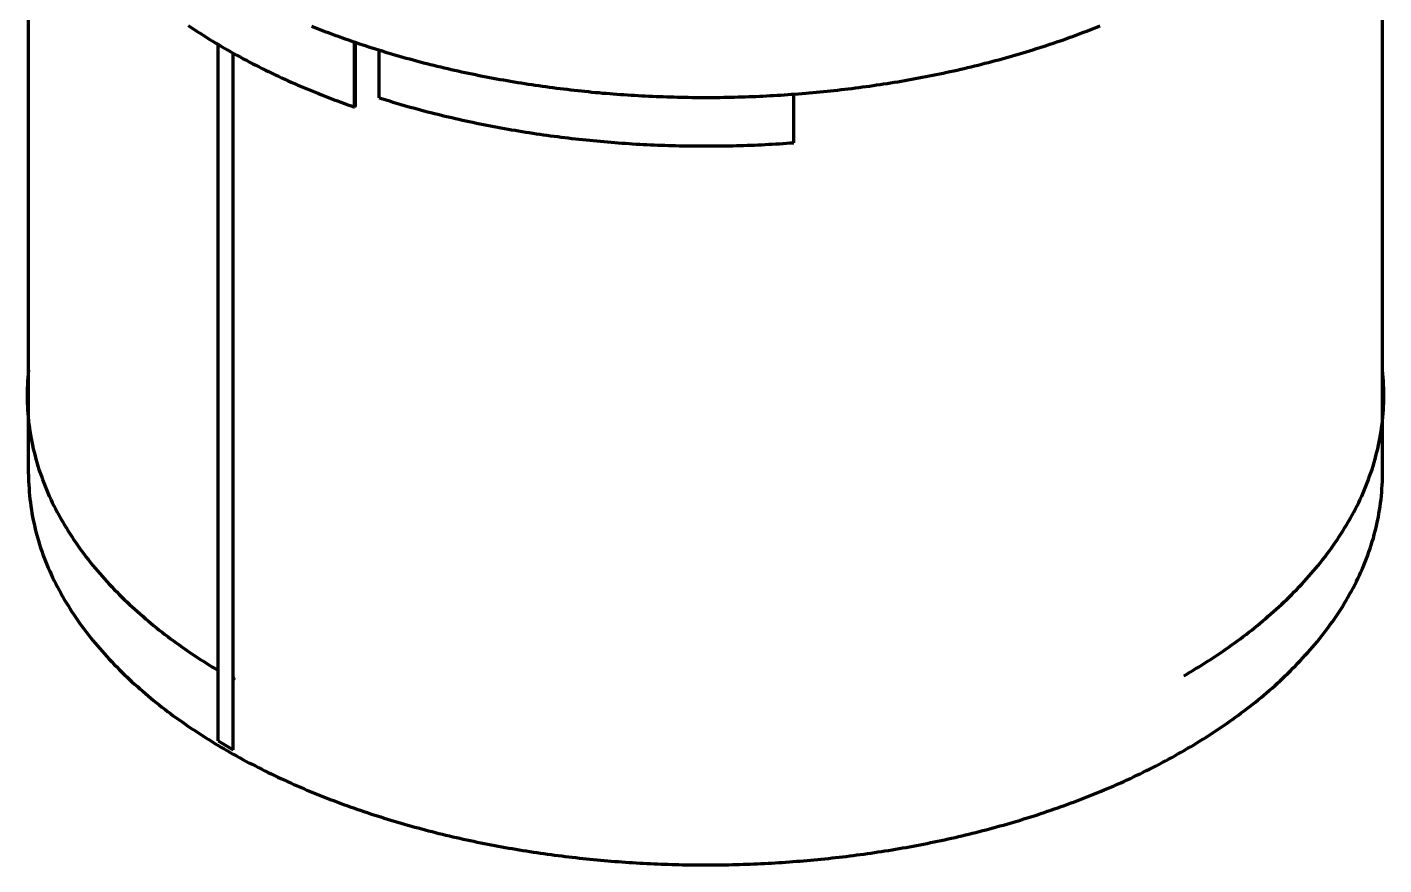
# Model space of a CAD drawing. Header units: millimetres. Extents: x 0 to 2208, y 0 to 420.
# Drawn here: x 183.71 to 202.75, y 42.03 to 53.79 of the extents above; entities that cross this region are included whole.
import ezdxf

# ---------------------------------------------------------------- set-up
doc = ezdxf.new("R2010")
doc.units = ezdxf.units.MM
doc.layers.add('01-VISIBLE', color=7, linetype='CONTINUOUS', lineweight=70)

msp = doc.modelspace()

# ---------------------------------------------------------------- linework, layer by layer
at = {"layer": '01-VISIBLE'}
for p, q in [((202.733, 47.515), (202.733, 57.322)), ((183.733, 47.515), (183.733, 56.21)), ((186.393, 43.77), (186.393, 53.55)), ((188.307, 52.671), (188.307, 53.584)), ((188.322, 52.686), (188.322, 53.579)), ((186.605, 43.647), (186.605, 53.428)), ((188.655, 52.8), (188.655, 53.471)), ((194.473, 52.17), (194.473, 52.852)), ((188.322, 52.686), (188.307, 52.671)), ((186.393, 43.77), (186.605, 43.647))]:
    msp.add_line(p, q, dxfattribs=at)
for points in [[(185.974, 53.816), (186.016, 53.788), (186.057, 53.76), (186.099, 53.733), (186.141, 53.706), (186.183, 53.679), (186.226, 53.652), (186.268, 53.626), (186.311, 53.599), (186.354, 53.573), (186.397, 53.548), (186.44, 53.522), (186.483, 53.497), (186.527, 53.472), (186.57, 53.447), (186.614, 53.423), (186.658, 53.398), (186.702, 53.374), (186.746, 53.35), (186.79, 53.327), (186.835, 53.303), (186.879, 53.28), (186.924, 53.257), (186.968, 53.235), (187.013, 53.212), (187.058, 53.19), (187.103, 53.168), (187.148, 53.146), (187.194, 53.125), (187.239, 53.104), (187.284, 53.082), (187.33, 53.062), (187.376, 53.041), (187.421, 53.02), (187.467, 53), (187.513, 52.98), (187.559, 52.96), (187.605, 52.941), (187.652, 52.921), (187.698, 52.902), (187.744, 52.883), (187.791, 52.864), (187.837, 52.846), (187.884, 52.827), (187.931, 52.809), (187.977, 52.791), (188.024, 52.773), (188.071, 52.756), (188.118, 52.739), (188.165, 52.721), (188.212, 52.704), (188.26, 52.688), (188.307, 52.671)], [(187.706, 53.807), (187.753, 53.788), (187.799, 53.77), (187.846, 53.752), (187.893, 53.734), (187.939, 53.716), (187.986, 53.698), (188.033, 53.681), (188.08, 53.664), (188.127, 53.647), (188.175, 53.63), (188.222, 53.613), (188.269, 53.597), (188.316, 53.581), (188.364, 53.565), (188.411, 53.549), (188.459, 53.533), (188.506, 53.518), (188.554, 53.502), (188.602, 53.487), (188.65, 53.472), (188.697, 53.458), (188.745, 53.443), (188.793, 53.429), (188.841, 53.414), (188.889, 53.4), (188.937, 53.387), (188.986, 53.373), (189.034, 53.359), (189.082, 53.346), (189.13, 53.333), (189.179, 53.32), (189.227, 53.307), (189.276, 53.294), (189.324, 53.282), (189.373, 53.27), (189.421, 53.258), (189.47, 53.246), (189.518, 53.234), (189.567, 53.222), (189.616, 53.211), (189.665, 53.2), (189.713, 53.189), (189.762, 53.178), (189.811, 53.167), (189.86, 53.156), (189.909, 53.146), (189.958, 53.136), (190.007, 53.126), (190.056, 53.116), (190.105, 53.106), (190.154, 53.096), (190.204, 53.087), (190.253, 53.078), (190.302, 53.068), (190.351, 53.059), (190.401, 53.051), (190.45, 53.042), (190.499, 53.034), (190.549, 53.025), (190.598, 53.017), (190.647, 53.009), (190.697, 53.001), (190.746, 52.994), (190.796, 52.986), (190.845, 52.979), (190.895, 52.972), (190.944, 52.964), (190.994, 52.958), (191.044, 52.951), (191.093, 52.944), (191.143, 52.938), (191.193, 52.932), (191.242, 52.925), (191.292, 52.92), (191.342, 52.914), (191.391, 52.908), (191.441, 52.903), (191.491, 52.897), (191.541, 52.892), (191.59, 52.887), (191.64, 52.882), (191.69, 52.877), (191.74, 52.873), (191.79, 52.868), (191.84, 52.864), (191.89, 52.86), (191.94, 52.856), (191.989, 52.852), (192.039, 52.849), (192.089, 52.845), (192.139, 52.842), (192.189, 52.839), (192.239, 52.836), (192.289, 52.833), (192.339, 52.83), (192.389, 52.827), (192.439, 52.825), (192.489, 52.823), (192.539, 52.82), (192.589, 52.818), (192.639, 52.817), (192.689, 52.815), (192.739, 52.813), (192.789, 52.812), (192.839, 52.811), (192.889, 52.809), (192.939, 52.809), (192.989, 52.808), (193.04, 52.807), (193.09, 52.807), (193.14, 52.806), (193.19, 52.806), (193.24, 52.806), (193.29, 52.806), (193.34, 52.806), (193.39, 52.807), (193.44, 52.807), (193.49, 52.808), (193.54, 52.809), (193.59, 52.81), (193.64, 52.811), (193.69, 52.812), (193.74, 52.814), (193.79, 52.815), (193.84, 52.817), (193.89, 52.819), (193.94, 52.821), (193.99, 52.823), (194.04, 52.825), (194.09, 52.828), (194.14, 52.831), (194.19, 52.833), (194.24, 52.836), (194.29, 52.839), (194.34, 52.843), (194.39, 52.846), (194.44, 52.85), (194.49, 52.853), (194.54, 52.857), (194.59, 52.861), (194.64, 52.865), (194.69, 52.87), (194.74, 52.874), (194.789, 52.879), (194.839, 52.883), (194.889, 52.888), (194.939, 52.893), (194.989, 52.899), (195.038, 52.904), (195.088, 52.909), (195.138, 52.915), (195.188, 52.921), (195.237, 52.927), (195.287, 52.933), (195.337, 52.939), (195.386, 52.946), (195.436, 52.953), (195.485, 52.959), (195.535, 52.966), (195.585, 52.973), (195.634, 52.981), (195.684, 52.988), (195.733, 52.996), (195.783, 53.003), (195.832, 53.011), (195.881, 53.019), (195.931, 53.027), (195.98, 53.036), (196.03, 53.044), (196.079, 53.053), (196.128, 53.062), (196.177, 53.071), (196.227, 53.08), (196.276, 53.089), (196.325, 53.099), (196.374, 53.108), (196.423, 53.118), (196.472, 53.128), (196.521, 53.138), (196.57, 53.148), (196.619, 53.159), (196.668, 53.17), (196.717, 53.18), (196.766, 53.191), (196.815, 53.202), (196.863, 53.214), (196.912, 53.225), (196.961, 53.237), (197.009, 53.249), (197.058, 53.261), (197.107, 53.273), (197.155, 53.285), (197.204, 53.298), (197.252, 53.31), (197.3, 53.323), (197.349, 53.336), (197.397, 53.349), (197.445, 53.363), (197.493, 53.376), (197.542, 53.39), (197.59, 53.404), (197.638, 53.418), (197.686, 53.432), (197.734, 53.447), (197.782, 53.461), (197.829, 53.476), (197.877, 53.491), (197.925, 53.506), (197.972, 53.522), (198.02, 53.537), (198.068, 53.553), (198.115, 53.569), (198.162, 53.585), (198.21, 53.601), (198.257, 53.617), (198.304, 53.634), (198.351, 53.651), (198.399, 53.668), (198.446, 53.685), (198.492, 53.703), (198.539, 53.72), (198.586, 53.738), (198.633, 53.756), (198.679, 53.774), (198.726, 53.793), (198.772, 53.811)], [(188.655, 52.8), (188.703, 52.785), (188.751, 52.77), (188.799, 52.756), (188.847, 52.741), (188.895, 52.727), (188.944, 52.713), (188.992, 52.699), (189.04, 52.685), (189.089, 52.671), (189.137, 52.658), (189.186, 52.645), (189.234, 52.632), (189.283, 52.619), (189.332, 52.606), (189.38, 52.593), (189.429, 52.581), (189.478, 52.569), (189.527, 52.557), (189.576, 52.545), (189.625, 52.533), (189.674, 52.522), (189.723, 52.511), (189.772, 52.5), (189.821, 52.489), (189.87, 52.478), (189.919, 52.467), (189.968, 52.457), (190.018, 52.446), (190.067, 52.436), (190.116, 52.426), (190.166, 52.417), (190.215, 52.407), (190.264, 52.398), (190.314, 52.388), (190.363, 52.379), (190.413, 52.37), (190.462, 52.361), (190.512, 52.353), (190.562, 52.344), (190.611, 52.336), (190.661, 52.328), (190.71, 52.32), (190.76, 52.312), (190.81, 52.305), (190.86, 52.297), (190.909, 52.29), (190.959, 52.283), (191.009, 52.276), (191.059, 52.269), (191.109, 52.262), (191.159, 52.256), (191.209, 52.249), (191.259, 52.243), (191.308, 52.237), (191.358, 52.231), (191.408, 52.226), (191.458, 52.22), (191.508, 52.215), (191.559, 52.209), (191.609, 52.204), (191.659, 52.199), (191.709, 52.195), (191.759, 52.19), (191.809, 52.186), (191.859, 52.181), (191.909, 52.177), (191.959, 52.173), (192.01, 52.169), (192.06, 52.166), (192.11, 52.162), (192.16, 52.159), (192.21, 52.155), (192.261, 52.152), (192.311, 52.15), (192.361, 52.147), (192.411, 52.144), (192.462, 52.142), (192.512, 52.139), (192.562, 52.137), (192.612, 52.135), (192.663, 52.134), (192.713, 52.132), (192.763, 52.13), (192.813, 52.129), (192.864, 52.128), (192.914, 52.127), (192.964, 52.126), (193.015, 52.125), (193.065, 52.125), (193.115, 52.124), (193.166, 52.124), (193.216, 52.124), (193.266, 52.124), (193.317, 52.124), (193.367, 52.124), (193.417, 52.125), (193.468, 52.125), (193.518, 52.126), (193.568, 52.127), (193.618, 52.128), (193.669, 52.129), (193.719, 52.131), (193.769, 52.132), (193.82, 52.134), (193.87, 52.136), (193.92, 52.138), (193.97, 52.14), (194.021, 52.142), (194.071, 52.145), (194.121, 52.148), (194.171, 52.15), (194.222, 52.153), (194.272, 52.156), (194.322, 52.16), (194.372, 52.163), (194.422, 52.167), (194.473, 52.17)], [(183.733, 48.978), (183.728, 48.926), (183.724, 48.875), (183.72, 48.824), (183.717, 48.772), (183.715, 48.72), (183.714, 48.669), (183.713, 48.617)], [(202.754, 48.617), (202.753, 48.669), (202.752, 48.72), (202.75, 48.772), (202.747, 48.823), (202.743, 48.875), (202.739, 48.926), (202.733, 48.977)], [(183.713, 48.617), (183.714, 48.567), (183.715, 48.517), (183.717, 48.467), (183.72, 48.417), (183.723, 48.367), (183.727, 48.317), (183.732, 48.267), (183.738, 48.217), (183.745, 48.168), (183.752, 48.118), (183.76, 48.069), (183.769, 48.019), (183.778, 47.97), (183.789, 47.921), (183.8, 47.872), (183.811, 47.823), (183.824, 47.775), (183.837, 47.726), (183.851, 47.678), (183.865, 47.63), (183.88, 47.583), (183.896, 47.535), (183.913, 47.488), (183.93, 47.441), (183.947, 47.394), (183.966, 47.347), (183.985, 47.301), (184.005, 47.255), (184.025, 47.209), (184.046, 47.163), (184.067, 47.118), (184.089, 47.073), (184.112, 47.028), (184.135, 46.984), (184.159, 46.94), (184.183, 46.896), (184.208, 46.852), (184.233, 46.809), (184.259, 46.766), (184.285, 46.723), (184.312, 46.681), (184.339, 46.639), (184.366, 46.597), (184.395, 46.555), (184.423, 46.514), (184.452, 46.473), (184.482, 46.433), (184.512, 46.393), (184.542, 46.353), (184.573, 46.313), (184.604, 46.274), (184.635, 46.235), (184.667, 46.196), (184.699, 46.158), (184.732, 46.12), (184.765, 46.082), (184.798, 46.045), (184.832, 46.008), (184.866, 45.971), (184.9, 45.934), (184.935, 45.898), (184.97, 45.862), (185.005, 45.827), (185.041, 45.791), (185.077, 45.756), (185.113, 45.722), (185.149, 45.687), (185.186, 45.653), (185.223, 45.62), (185.26, 45.586), (185.298, 45.553), (185.336, 45.52), (185.374, 45.487), (185.412, 45.455), (185.451, 45.423), (185.489, 45.391), (185.528, 45.36), (185.568, 45.328), (185.607, 45.298), (185.647, 45.267), (185.687, 45.237), (185.727, 45.206), (185.767, 45.177), (185.807, 45.147), (185.848, 45.118), (185.889, 45.089), (185.93, 45.06), (185.971, 45.032), (186.013, 45.003), (186.054, 44.976), (186.096, 44.948), (186.138, 44.92), (186.18, 44.893), (186.222, 44.866), (186.265, 44.84), (186.307, 44.813), (186.35, 44.787), (186.393, 44.761)], [(199.944, 44.685), (199.988, 44.71), (200.031, 44.735), (200.074, 44.761), (200.117, 44.787), (200.16, 44.813), (200.202, 44.84), (200.245, 44.866), (200.287, 44.893), (200.329, 44.92), (200.371, 44.948), (200.413, 44.975), (200.454, 45.003), (200.496, 45.032), (200.537, 45.06), (200.578, 45.089), (200.619, 45.118), (200.66, 45.147), (200.7, 45.177), (200.74, 45.206), (200.78, 45.237), (200.82, 45.267), (200.86, 45.298), (200.899, 45.328), (200.939, 45.36), (200.978, 45.391), (201.016, 45.423), (201.055, 45.455), (201.093, 45.487), (201.131, 45.52), (201.169, 45.553), (201.207, 45.586), (201.244, 45.62), (201.281, 45.653), (201.318, 45.687), (201.354, 45.722), (201.39, 45.756), (201.426, 45.791), (201.462, 45.827), (201.497, 45.862), (201.532, 45.898), (201.567, 45.934), (201.601, 45.971), (201.635, 46.008), (201.669, 46.045), (201.702, 46.082), (201.735, 46.12), (201.768, 46.158), (201.8, 46.196), (201.832, 46.235), (201.863, 46.274), (201.894, 46.313), (201.925, 46.353), (201.955, 46.393), (201.985, 46.433), (202.015, 46.473), (202.044, 46.514), (202.072, 46.555), (202.101, 46.597), (202.128, 46.639), (202.155, 46.681), (202.182, 46.723), (202.208, 46.766), (202.234, 46.809), (202.259, 46.852), (202.284, 46.896), (202.308, 46.94), (202.332, 46.984), (202.355, 47.028), (202.378, 47.073), (202.4, 47.118), (202.421, 47.163), (202.442, 47.209), (202.462, 47.255), (202.482, 47.301), (202.501, 47.347), (202.52, 47.394), (202.537, 47.441), (202.554, 47.488), (202.571, 47.535), (202.587, 47.582), (202.602, 47.63), (202.616, 47.678), (202.63, 47.726), (202.643, 47.775), (202.656, 47.823), (202.667, 47.872), (202.678, 47.921), (202.689, 47.97), (202.698, 48.019), (202.707, 48.069), (202.715, 48.118), (202.722, 48.168), (202.729, 48.217), (202.735, 48.267), (202.74, 48.317), (202.744, 48.367), (202.747, 48.417), (202.75, 48.467), (202.752, 48.517), (202.753, 48.567), (202.754, 48.617)], [(183.733, 47.515), (183.734, 47.465), (183.735, 47.415), (183.737, 47.365), (183.74, 47.315), (183.743, 47.265), (183.748, 47.215), (183.753, 47.165), (183.759, 47.116), (183.765, 47.066), (183.773, 47.017), (183.781, 46.967), (183.79, 46.918), (183.8, 46.869), (183.81, 46.82), (183.821, 46.771), (183.833, 46.723), (183.846, 46.674), (183.859, 46.626), (183.873, 46.578), (183.888, 46.53), (183.903, 46.483), (183.919, 46.435), (183.936, 46.388), (183.954, 46.341), (183.972, 46.294), (183.99, 46.248), (184.01, 46.202), (184.03, 46.156), (184.05, 46.11), (184.071, 46.065), (184.093, 46.02), (184.115, 45.975), (184.138, 45.931), (184.162, 45.887), (184.186, 45.843), (184.21, 45.799), (184.235, 45.756), (184.261, 45.713), (184.287, 45.67), (184.314, 45.628), (184.341, 45.585), (184.368, 45.544), (184.396, 45.502), (184.425, 45.461), (184.454, 45.42), (184.483, 45.38), (184.513, 45.339), (184.543, 45.3), (184.573, 45.26), (184.604, 45.221), (184.636, 45.182), (184.668, 45.143), (184.7, 45.105), (184.732, 45.067), (184.765, 45.029), (184.798, 44.992), (184.832, 44.955), (184.866, 44.918), (184.9, 44.881), (184.935, 44.845), (184.97, 44.809), (185.005, 44.774), (185.04, 44.739), (185.076, 44.704), (185.112, 44.669), (185.149, 44.635), (185.185, 44.601), (185.222, 44.567), (185.26, 44.533), (185.297, 44.5), (185.335, 44.467), (185.373, 44.435), (185.411, 44.403), (185.45, 44.371), (185.488, 44.339), (185.527, 44.307), (185.566, 44.276), (185.606, 44.245), (185.645, 44.215), (185.685, 44.185), (185.725, 44.155), (185.765, 44.125), (185.806, 44.095), (185.846, 44.066), (185.887, 44.037), (185.928, 44.009), (185.97, 43.98), (186.011, 43.952), (186.052, 43.924), (186.094, 43.896), (186.136, 43.869), (186.178, 43.842), (186.22, 43.815), (186.263, 43.789), (186.305, 43.762), (186.348, 43.736), (186.391, 43.71), (186.434, 43.685), (186.477, 43.659), (186.52, 43.634), (186.564, 43.609), (186.607, 43.585), (186.651, 43.56), (186.695, 43.536), (186.739, 43.512), (186.783, 43.488), (186.827, 43.465), (186.871, 43.442), (186.916, 43.419), (186.96, 43.396), (187.005, 43.373), (187.05, 43.351), (187.095, 43.329), (187.14, 43.307), (187.185, 43.286), (187.23, 43.264), (187.275, 43.243), (187.321, 43.222), (187.366, 43.201), (187.412, 43.181), (187.457, 43.16), (187.503, 43.14), (187.549, 43.12), (187.595, 43.101), (187.641, 43.081), (187.687, 43.062), (187.734, 43.043), (187.78, 43.024), (187.826, 43.005), (187.873, 42.987), (187.92, 42.968), (187.966, 42.95), (188.013, 42.932), (188.06, 42.915), (188.107, 42.897), (188.154, 42.88), (188.201, 42.863), (188.248, 42.846), (188.295, 42.829), (188.342, 42.813), (188.389, 42.797), (188.437, 42.781), (188.484, 42.765), (188.532, 42.749), (188.579, 42.733), (188.627, 42.718), (188.675, 42.703), (188.722, 42.688), (188.77, 42.673), (188.818, 42.659), (188.866, 42.644), (188.914, 42.63), (188.962, 42.616), (189.01, 42.602), (189.058, 42.588), (189.106, 42.575), (189.155, 42.561), (189.203, 42.548), (189.251, 42.535), (189.299, 42.522), (189.348, 42.51), (189.396, 42.497), (189.445, 42.485), (189.493, 42.473), (189.542, 42.461), (189.591, 42.449), (189.639, 42.438), (189.688, 42.426), (189.737, 42.415), (189.786, 42.404), (189.834, 42.393), (189.883, 42.382), (189.932, 42.372), (189.981, 42.362), (190.03, 42.351), (190.079, 42.341), (190.128, 42.331), (190.177, 42.322), (190.226, 42.312), (190.276, 42.303), (190.325, 42.293), (190.374, 42.284), (190.423, 42.276), (190.472, 42.267), (190.522, 42.258), (190.571, 42.25), (190.62, 42.242), (190.67, 42.234), (190.719, 42.226), (190.769, 42.218), (190.818, 42.21), (190.868, 42.203), (190.917, 42.196), (190.967, 42.189), (191.016, 42.182), (191.066, 42.175), (191.115, 42.168), (191.165, 42.162), (191.215, 42.155), (191.264, 42.149), (191.314, 42.143), (191.364, 42.137), (191.413, 42.132), (191.463, 42.126), (191.513, 42.121), (191.563, 42.116), (191.612, 42.111), (191.662, 42.106), (191.712, 42.101), (191.762, 42.096), (191.812, 42.092), (191.862, 42.088), (191.911, 42.083), (191.961, 42.079), (192.011, 42.076), (192.061, 42.072), (192.111, 42.068), (192.161, 42.065), (192.211, 42.062), (192.261, 42.059), (192.311, 42.056), (192.361, 42.053), (192.411, 42.051), (192.461, 42.048), (192.511, 42.046), (192.561, 42.044), (192.611, 42.042), (192.661, 42.04), (192.711, 42.038), (192.761, 42.037), (192.811, 42.036), (192.861, 42.034), (192.911, 42.033), (192.961, 42.032), (193.011, 42.032), (193.061, 42.031), (193.111, 42.031), (193.161, 42.03), (193.211, 42.03), (193.261, 42.03), (193.311, 42.03), (193.361, 42.031), (193.411, 42.031), (193.461, 42.032), (193.511, 42.032), (193.561, 42.033), (193.611, 42.034), (193.661, 42.036), (193.711, 42.037), (193.761, 42.039), (193.811, 42.04), (193.861, 42.042), (193.911, 42.044), (193.961, 42.046), (194.011, 42.048), (194.061, 42.051), (194.111, 42.054), (194.161, 42.056), (194.211, 42.059), (194.261, 42.062), (194.311, 42.065), (194.361, 42.069), (194.411, 42.072), (194.461, 42.076), (194.511, 42.08), (194.56, 42.084), (194.61, 42.088), (194.66, 42.092), (194.71, 42.097), (194.76, 42.101), (194.81, 42.106), (194.859, 42.111), (194.909, 42.116), (194.959, 42.121), (195.009, 42.127), (195.058, 42.132), (195.108, 42.138), (195.158, 42.144), (195.207, 42.15), (195.257, 42.156), (195.307, 42.162), (195.356, 42.169), (195.406, 42.175), (195.456, 42.182), (195.505, 42.189), (195.555, 42.196), (195.604, 42.204), (195.654, 42.211), (195.703, 42.219), (195.752, 42.226), (195.802, 42.234), (195.851, 42.242), (195.901, 42.251), (195.95, 42.259), (195.999, 42.268), (196.049, 42.276), (196.098, 42.285), (196.147, 42.294), (196.196, 42.304), (196.245, 42.313), (196.294, 42.323), (196.343, 42.332), (196.393, 42.342), (196.442, 42.352), (196.491, 42.362), (196.539, 42.373), (196.588, 42.383), (196.637, 42.394), (196.686, 42.405), (196.735, 42.416), (196.784, 42.427), (196.832, 42.439), (196.881, 42.45), (196.93, 42.462), (196.978, 42.474), (197.027, 42.486), (197.075, 42.499), (197.124, 42.511), (197.172, 42.524), (197.221, 42.536), (197.269, 42.549), (197.317, 42.563), (197.365, 42.576), (197.414, 42.59), (197.462, 42.603), (197.51, 42.617), (197.558, 42.631), (197.606, 42.645), (197.654, 42.66), (197.701, 42.675), (197.749, 42.689), (197.797, 42.704), (197.845, 42.72), (197.892, 42.735), (197.94, 42.75), (197.987, 42.766), (198.035, 42.782), (198.082, 42.798), (198.129, 42.815), (198.177, 42.831), (198.224, 42.848), (198.271, 42.865), (198.318, 42.882), (198.365, 42.899), (198.412, 42.917), (198.459, 42.934), (198.505, 42.952), (198.552, 42.97), (198.599, 42.988), (198.645, 43.007), (198.691, 43.026), (198.738, 43.045), (198.784, 43.064), (198.83, 43.083), (198.876, 43.102), (198.922, 43.122), (198.968, 43.142), (199.014, 43.162), (199.06, 43.183), (199.105, 43.203), (199.151, 43.224), (199.196, 43.245), (199.241, 43.266), (199.287, 43.288), (199.332, 43.309), (199.377, 43.331), (199.422, 43.353), (199.466, 43.376), (199.511, 43.398), (199.556, 43.421), (199.6, 43.444), (199.644, 43.467), (199.689, 43.491), (199.733, 43.514), (199.777, 43.538), (199.82, 43.563), (199.864, 43.587), (199.908, 43.612), (199.951, 43.637)], [(199.951, 43.637), (199.995, 43.662), (200.038, 43.688), (200.082, 43.713), (200.125, 43.74), (200.168, 43.766), (200.211, 43.793), (200.253, 43.819), (200.296, 43.847), (200.338, 43.874), (200.381, 43.902), (200.423, 43.93), (200.465, 43.958), (200.506, 43.986), (200.548, 44.015), (200.589, 44.044), (200.63, 44.073), (200.671, 44.103), (200.712, 44.133), (200.753, 44.163), (200.793, 44.193), (200.833, 44.224), (200.873, 44.255), (200.913, 44.286), (200.952, 44.317), (200.991, 44.349), (201.03, 44.381), (201.069, 44.414), (201.108, 44.446), (201.146, 44.479), (201.184, 44.513), (201.222, 44.546), (201.259, 44.58), (201.296, 44.614), (201.333, 44.649), (201.37, 44.683), (201.406, 44.718), (201.442, 44.754), (201.478, 44.79), (201.513, 44.826), (201.548, 44.862), (201.583, 44.898), (201.617, 44.935), (201.651, 44.973), (201.685, 45.01), (201.719, 45.048), (201.752, 45.086), (201.784, 45.125), (201.816, 45.164), (201.848, 45.203), (201.88, 45.242), (201.911, 45.282), (201.941, 45.322), (201.972, 45.363), (202.001, 45.404), (202.031, 45.445), (202.06, 45.486), (202.088, 45.528), (202.116, 45.57), (202.144, 45.612), (202.171, 45.655), (202.197, 45.698), (202.223, 45.741), (202.248, 45.785), (202.273, 45.829), (202.298, 45.873), (202.322, 45.917), (202.345, 45.962), (202.368, 46.007), (202.39, 46.053), (202.411, 46.098), (202.432, 46.144), (202.452, 46.191), (202.472, 46.237), (202.491, 46.284), (202.51, 46.331), (202.527, 46.378), (202.544, 46.426), (202.561, 46.473), (202.576, 46.521), (202.591, 46.57), (202.606, 46.618), (202.619, 46.667), (202.632, 46.716), (202.644, 46.765), (202.656, 46.814), (202.666, 46.863), (202.676, 46.913), (202.685, 46.962), (202.693, 47.012), (202.701, 47.062), (202.708, 47.112), (202.714, 47.162), (202.719, 47.212), (202.723, 47.263), (202.727, 47.313), (202.73, 47.363), (202.732, 47.414), (202.733, 47.464), (202.733, 47.515)], [(186.63, 44.624), (186.623, 44.629), (186.617, 44.636), (186.613, 44.644), (186.611, 44.652), (186.609, 44.661), (186.609, 44.67)]]:
    msp.add_lwpolyline(points, dxfattribs=at)

doc.saveas('drawing.dxf')
